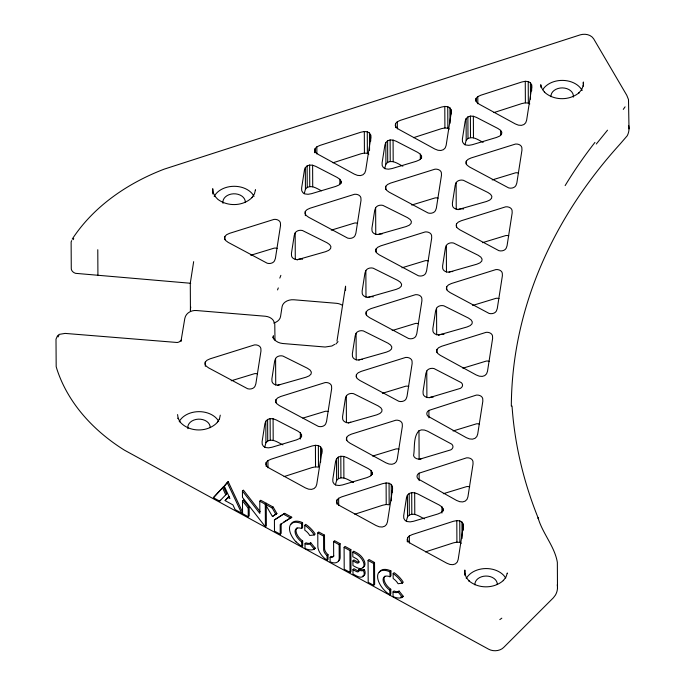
<?xml version="1.0" encoding="UTF-8"?>
<svg xmlns="http://www.w3.org/2000/svg" width="685" height="685" viewBox="0 0 685 685"><rect width="100%" height="100%" fill="white"/><g stroke="black" fill="none" stroke-linecap="round" stroke-linejoin="round"><path stroke-width="1.03" d="M193.658 261.644L190.293 283.213L190.43 309.072A10.669 7.895 -0.3 0 0 190.567 311.538M190.43 309.072L190.747 307.017M205.277 362.014L204.969 364.018L206.117 366.047L208.625 367.896L247.67 388.755A5.626 4.161 -0.3 0 0 254.931 386.408L255.847 383.874L260.968 351.003L260.857 348.382A5.626 4.161 -0.3 0 0 254.503 344.906L210.038 358.837L207.024 360.233L205.277 362.014L205.303 366.269M224.843 236.505L224.526 238.508L225.682 240.529L228.182 242.379L267.227 263.237A5.626 4.161 -0.3 0 0 274.488 260.891L275.413 258.356L280.533 225.485L280.413 222.865A5.626 4.161 -0.3 0 0 274.06 219.388L229.595 233.32L226.589 234.715L224.843 236.505L224.86 239.69M264.675 447.391L265.926 442.767L265.814 421.215L267.612 419.46L270.121 418.621L273.084 418.783L276.226 419.939L297.692 431.028L300.338 432.869L301.563 434.872L301.571 436.919M304.2 193.821L305.442 189.197L305.33 167.654L307.128 165.89L309.637 165.059L312.608 165.222L315.742 166.369L337.208 177.458L339.854 179.299L341.079 181.302L341.087 183.357M266.191 462.418L265.883 464.421L267.03 466.451L269.539 468.3L305.45 487.925L308.584 489.158L311.538 489.381L314.038 488.568L315.845 486.812L316.761 484.278L321.882 451.406L321.77 448.786L320.554 446.774L318.362 445.584L315.417 445.31L311.992 445.995L270.952 459.241L267.938 460.637L266.191 462.418L266.217 466.528M275.978 399.663L275.661 401.667L276.817 403.696L279.317 405.546L318.362 426.395A5.626 4.161 -0.3 0 0 325.623 424.058L326.539 421.523L331.668 388.643L331.549 386.023A5.626 4.161 -0.3 0 0 325.195 382.555L280.73 396.487L277.725 397.882L275.978 399.663L275.986 402.857M305.313 211.391L305.005 213.395L306.161 215.424L308.661 217.273L347.706 238.123A5.626 4.161 -0.3 0 0 354.967 235.786L355.883 233.251L361.012 200.371L360.892 197.751A5.626 4.161 -0.3 0 0 354.539 194.283L310.074 208.214L307.06 209.601L305.313 211.391L305.339 215.647M314.783 150.64L315.1 148.636L316.847 146.847L319.852 145.451L360.892 132.205L364.317 131.52L367.271 131.794L369.463 132.993L370.671 134.996L370.791 137.617L365.67 170.488L364.745 173.022L362.947 174.778L360.447 175.591L357.484 175.369L354.359 174.144L318.439 154.51L315.939 152.661L314.783 150.64L314.792 152.686M301.563 434.872L301.254 436.842L299.439 438.597L296.305 439.95L271.971 447.245L268.554 447.853L265.609 447.528L263.425 446.303L262.218 444.291L262.098 441.697L264.898 423.724L265.814 421.215M341.079 181.302L340.77 183.28L338.964 185.027L335.821 186.388L311.487 193.684L308.07 194.292L305.133 193.958L302.95 192.733L301.734 190.73L301.614 188.135L304.414 170.163L305.33 167.654M336.994 341.07L345.557 286.159L345.574 290.294M335.376 485.031L336.618 480.416L336.506 458.864L338.304 457.109L340.813 456.27L343.784 456.433L346.918 457.58L368.384 468.677L371.03 470.509L372.255 472.513L372.263 474.568M384.67 168.707L385.92 164.092L385.809 142.54L387.607 140.785L390.116 139.945L393.079 140.108L396.221 141.256L417.687 152.353L420.325 154.185L421.558 156.189L421.566 158.244M336.892 500.067L336.575 502.071L337.731 504.1L340.231 505.95L376.151 525.575L379.276 526.808L382.239 527.022L384.739 526.217L386.537 524.462L387.453 521.927L392.582 489.056L392.462 486.427L391.246 484.423L389.063 483.225L386.109 482.959L382.684 483.644L341.644 496.89L338.638 498.286L336.892 500.067L336.909 504.169M346.67 437.313L346.353 439.316L347.509 441.337L350.009 443.186L385.929 462.82L389.054 464.045L392.017 464.267L394.517 463.462L396.315 461.699L397.24 459.164L402.36 426.293L402.241 423.673A5.626 4.161 -0.3 0 0 395.887 420.205L351.422 434.136L348.417 435.523L346.67 437.313L346.687 440.506M356.448 374.549L356.14 376.553L357.287 378.582L359.796 380.432L398.833 401.29A5.626 4.161 -0.3 0 0 406.094 398.944L407.018 396.409L412.139 363.538L412.027 360.918A5.626 4.161 -0.3 0 0 405.674 357.442L361.209 371.373L358.195 372.768L356.448 374.549L356.465 377.743M366.227 311.795L365.918 313.798L367.074 315.828L369.575 317.677L408.62 338.527A5.626 4.161 -0.3 0 0 415.881 336.189L416.797 333.655L421.926 300.775L421.806 298.155A5.626 4.161 -0.3 0 0 415.452 294.687L370.987 308.618L367.973 310.005L366.227 311.795L366.244 314.989M376.014 249.04L375.697 251.044L376.853 253.065L379.353 254.914L418.398 275.772A5.626 4.161 -0.3 0 0 425.659 273.426L426.584 270.892L431.704 238.02L431.584 235.4A5.626 4.161 -0.3 0 0 425.231 231.924L380.766 245.855L377.76 247.251L376.014 249.04L376.031 252.226M385.792 186.277L385.484 188.281L386.631 190.31L389.14 192.16L428.176 213.018A5.626 4.161 -0.3 0 0 435.437 210.672L436.362 208.137L441.483 175.266L441.363 172.646A5.626 4.161 -0.3 0 0 435.009 169.169L390.553 183.1L387.539 184.496L385.792 186.277L385.809 189.471M395.57 123.523L395.262 125.526L396.409 127.547L398.918 129.405L434.829 149.03L437.963 150.255L440.917 150.477L443.418 149.673L445.224 147.917L446.14 145.383L451.261 112.503L451.15 109.883L449.934 107.879L447.742 106.68L444.796 106.415L441.371 107.1L400.331 120.346L397.317 121.733L395.57 123.523L395.596 127.624M372.255 472.513L371.946 474.491L370.14 476.238L366.997 477.599L342.663 484.894L339.246 485.502L336.309 485.177L334.126 483.944L332.91 481.94L332.79 479.346L335.59 461.373L336.506 458.864M421.558 156.189L421.249 158.166L419.434 159.922L416.292 161.275L391.966 168.57L388.549 169.178L385.604 168.852L383.42 167.619L382.213 165.616L382.084 163.021L384.893 145.049L385.809 142.54M406.265 521.413L407.515 516.79L407.395 495.246L409.202 493.483L411.702 492.643L414.673 492.815L417.816 493.962L439.282 505.05L441.919 506.891L443.152 508.895L443.161 510.95M464.952 144.869L466.194 140.245L466.083 118.693L467.881 116.938L470.389 116.099L473.361 116.262L476.495 117.418L497.961 128.506L500.607 130.347L501.831 132.351L501.523 134.32L499.716 136.075L496.574 137.428L472.239 144.723L468.831 145.331L465.886 145.006L463.702 143.781L462.486 141.769L462.366 139.175L465.166 121.202L466.083 118.693M407.267 539.72L407.584 537.716L409.33 535.927L412.336 534.54L453.376 521.294L456.801 520.609L459.755 520.874L461.947 522.073L463.154 524.076L463.274 526.697L458.154 559.577L457.229 562.111L455.431 563.866L452.931 564.671L449.968 564.449L446.843 563.224L410.923 543.599L408.423 541.741L407.267 539.72L407.284 541.775M436.927 349.444L436.61 351.448L437.766 353.469L440.267 355.318L476.186 374.952L479.312 376.176L482.274 376.399L484.774 375.594L486.573 373.83L487.497 371.296L492.618 338.424L492.498 335.804A5.626 4.161 -0.3 0 0 486.144 332.328L441.679 346.259L438.674 347.655L436.927 349.444L436.944 352.629M446.706 286.681L446.397 288.685L447.545 290.714L450.054 292.563L489.09 313.422A5.626 4.161 -0.3 0 0 496.351 311.076L497.276 308.541L502.396 275.67L502.276 273.05A5.626 4.161 -0.3 0 0 495.923 269.573L451.466 283.504L448.452 284.9L446.706 286.681L446.723 289.875M456.484 223.926L456.176 225.93L457.323 227.959L459.832 229.809L498.877 250.659A5.626 4.161 -0.3 0 0 506.138 248.321L507.054 245.787L512.174 212.907L512.063 210.286A5.626 4.161 -0.3 0 0 505.71 206.819L461.245 220.75L458.231 222.137L456.484 223.926L456.501 227.12M466.271 161.163L465.954 163.176L467.11 165.196L469.61 167.046L508.655 187.904A5.626 4.161 -0.3 0 0 515.916 185.558L516.832 183.023L521.961 150.152L521.842 147.532A5.626 4.161 -0.3 0 0 515.488 144.055L471.023 157.987L468.018 159.382L466.271 161.163L466.288 164.357M476.049 98.409L475.733 100.412L476.888 102.442L479.397 104.291L515.308 123.916L518.434 125.149L521.396 125.364L523.897 124.559L525.695 122.803L526.619 120.269L531.74 87.397L531.62 84.769L530.413 82.765L528.221 81.566L525.267 81.301L521.842 81.986L480.801 95.232L477.796 96.628L476.049 98.409L476.066 101.491M443.152 508.895L442.844 510.873L441.029 512.62L437.886 513.981L413.552 521.276L410.144 521.876L407.198 521.55L405.015 520.326L403.799 518.314L403.679 515.728L406.479 497.747L407.395 495.246M220.262 415.161L219.414 419.237L219.534 418.706L217.282 422.508L217.607 422.148C208.017 432.672 188.966 432.603 179.753 421.635M255.359 190.319L255.488 189.771L254.452 193.846L252.029 197.588L252.345 197.246C243.466 206.373 227.754 206.887 217.761 199.284L214.542 195.807M507.234 573.525L507.362 572.985L506.001 577.01L503.278 580.64L503.578 580.306C494.228 588.852 478.515 589.006 468.9 580.803L469.208 581.128L466.322 577.575L464.781 573.593L464.918 574.133L464.832 570.014L464.858 575.246M73.286 239.639L73.697 238.457M295.158 232.943L294.242 235.452L291.433 253.424L291.562 256.019A5.788 4.281 -0.3 0 0 297.898 259.581L325.64 251.678L328.783 250.325L330.598 248.569L330.906 246.591L329.673 244.588L327.036 242.755L302.427 230.511A5.788 4.281 -0.3 0 0 295.158 232.943L295.295 259.546M275.593 358.46L274.676 360.969L271.876 378.942L271.996 381.536A5.788 4.281 -0.3 0 0 278.333 385.098L306.084 377.195L309.226 375.834L311.033 374.087L311.341 372.109L310.117 370.106L307.471 368.273L282.871 356.029A5.788 4.281 -0.3 0 0 275.593 358.46L275.73 385.064M375.628 207.829L374.712 210.338L371.912 228.31L372.032 230.905A5.788 4.281 -0.3 0 0 378.377 234.467L406.119 226.564L409.262 225.211L411.068 223.456L411.377 221.486L410.152 219.483L407.515 217.642L382.906 205.397A5.788 4.281 -0.3 0 0 375.628 207.829L375.765 234.433M365.85 270.592L364.934 273.101L362.134 291.074L362.254 293.668A5.788 4.281 -0.3 0 0 368.59 297.23L396.341 289.327L399.475 287.965L401.29 286.219L401.598 284.241L400.374 282.237L397.728 280.396L373.119 268.16A5.788 4.281 -0.3 0 0 365.85 270.592L365.987 297.196M358.812 359.985L386.554 352.081L389.696 350.729L391.512 348.973L391.82 346.995L390.587 344.992L387.95 343.159L363.341 330.915A5.788 4.281 -0.3 0 0 356.072 333.347L355.155 335.856L352.347 353.828L352.475 356.423A5.788 4.281 -0.3 0 0 358.812 359.985A5.788 4.281 -0.3 0 1 362.536 359.462M346.285 396.11L345.368 398.61L342.568 416.591L342.688 419.177A5.788 4.281 -0.3 0 0 349.033 422.739L376.776 414.845L379.918 413.483L381.733 411.728L382.033 409.758L380.809 407.755L378.171 405.914L353.563 393.669A5.788 4.281 -0.3 0 0 346.285 396.11L346.43 422.714M456.107 182.724L455.191 185.233L452.391 203.205L452.511 205.8A5.788 4.281 -0.3 0 0 458.847 209.362L486.598 201.458L489.732 200.097L491.547 198.35L491.856 196.372L490.631 194.369L487.985 192.528L463.377 180.292A5.788 4.281 -0.3 0 0 456.107 182.724L456.244 209.327M446.329 245.478L445.413 247.987L442.604 265.96L442.733 268.554A5.788 4.281 -0.3 0 0 449.069 272.116L476.811 264.213L479.954 262.86L481.769 261.105L482.077 259.127L480.844 257.123L478.207 255.291L453.598 243.047A5.788 4.281 -0.3 0 0 446.329 245.478L446.466 272.082M436.542 308.241L435.626 310.742L432.826 328.723L432.946 331.309A5.788 4.281 -0.3 0 0 439.29 334.871L467.033 326.976L470.175 325.615L471.982 323.859L472.29 321.89L471.066 319.886L468.429 318.046L443.82 305.801A5.788 4.281 -0.3 0 0 436.542 308.241L436.679 334.837M429.504 397.634L460.388 388.369A5.317 3.93 -0.3 0 0 461.288 382.641L434.033 368.564A5.788 4.281 -0.3 0 0 426.764 370.996L425.847 373.505L423.047 391.477L423.167 394.072A5.788 4.281 -0.3 0 0 429.504 397.634A5.788 4.281 -0.3 0 1 433.228 397.112M279.822 278.093L280.859 275.353M277.536 289.918L278.298 287.897M71.702 240.606L71.129 242.019L71.266 267.878A7.312 5.403 -0.3 0 0 75.53 273.332L189.103 283.136A5.334 3.947 -0.3 0 1 190.713 283.462M58.122 336.909L58.867 335.367M72.225 239.116C93.751 206.168 127.795 183.118 164.117 169.169L580.255 34.849C584.921 33.462 590.744 34.464 593.604 38.72L626.766 95.266L628.496 99.556L629.001 128.866M623.281 109.377L625.088 106.834M596.301 144.021L607.518 130.176M227.917 497.447L229.929 498.543L224.278 486.093L228.173 481.598L242.584 512.183L241.625 513.133L235.126 509.589L232.917 504.896L225.134 500.641L228.867 496.488L225.134 500.641M228.173 481.598L224.278 486.093M335.83 344.101L338.048 341.618M213.386 497.704L223.49 486.812L226.692 493.834L219.671 501.137L213.386 497.704L223.49 486.812M226.692 493.834L225.733 494.784L222.539 487.763M219.671 501.137L220.63 500.187M242.439 491.068L259.838 513.416L259.778 501.206L260.728 500.255L266.242 503.269L266.362 525.874L265.412 526.825L242.473 497.378L242.439 491.068L243.398 490.117L260.146 511.644M242.49 500.94L243.449 499.981L249.16 507.157L249.203 515.805L248.253 516.755L242.558 513.647L242.49 500.94L248.21 508.116L248.253 516.755M248.21 508.116L249.16 507.157M265.412 526.825L265.292 504.22L266.242 503.269L273.161 507.063L276.894 513.519L272.45 516.499L265.292 504.22L259.778 501.206M265.292 504.22L272.21 508.013L273.161 507.063M272.45 516.499L276.894 513.519M274.428 519.924L284.686 513.348L291.776 517.226L280.182 524.59L280.233 534.231L274.488 531.098L274.428 519.924L284.686 513.348M280.233 534.231L281.184 533.281L281.133 523.64M301.648 528.512L302.607 527.553L302.582 522.629L301.623 523.58L301.648 528.512A10.181 5.489 45 0 0 295.055 531.611A10.181 5.489 45 0 0 301.708 541.955L301.734 546.613L295.92 541.732M304.791 525.309L305.741 524.359A18.178 9.795 45 0 1 315.177 534.017L314.227 534.968L309.697 535.473A8.066 4.35 45 0 0 304.816 530.241L304.791 525.309A18.178 9.795 45 0 1 314.227 534.968M301.708 541.955L302.667 541.004A10.181 5.489 45 0 1 297.119 527.801M301.734 546.613L302.684 545.662L302.667 541.004M305.005 543.736L305.955 542.785A8.914 4.804 45 0 0 310.784 542.811L315.254 548.188L314.295 549.147A17.228 9.282 45 0 1 308.558 549.653L307.702 549.447A17.228 9.282 45 0 1 305.031 548.488L305.005 543.736A8.914 4.804 45 0 0 309.825 543.77L310.784 542.811M317.772 532.913L318.722 531.962L324.502 535.122L324.57 548.659A6.644 3.579 45 0 0 328.021 554.704L328.046 559.32L327.096 560.27L324.168 557.984A13.169 7.098 45 0 1 317.84 546.45L317.772 532.913L323.551 536.072L323.62 549.61A6.644 3.579 45 0 0 327.07 555.663L327.096 560.27M323.551 536.072L324.502 535.122M340.094 543.727L339.143 544.678L339.212 558.129A13.135 7.073 45 0 1 333.021 562.787L330.119 561.897L330.101 557.333A6.593 3.553 45 0 0 333.663 555.098L333.595 541.647L334.545 540.696L340.094 543.727L340.162 557.179A13.135 7.073 45 0 1 338.493 561.058M327.07 555.663L328.021 554.704M330.101 557.333L331.052 556.383A6.593 3.553 45 0 0 333.989 555.912M344.093 547.383L345.052 546.433L350.866 549.61L350.977 571.427L350.026 572.377L344.212 569.201L344.093 547.383L349.915 550.56L350.026 572.377M349.915 550.56L350.866 549.61M359.385 561.905A3.031 1.635 45 0 1 357.279 561.777L353.871 559.91L352.921 560.869L356.328 562.727A3.031 1.635 45 0 0 358.752 562.017A3.031 1.635 45 0 0 356.303 558.643L352.818 556.734L352.792 552.136L353.743 551.185L357.459 553.215A9.941 5.36 45 0 1 364.446 561.298A9.941 5.36 45 0 1 362.725 567.42M352.963 569.646L356.371 571.504A3.005 1.618 45 0 0 358.58 569.903L359.531 568.952A8.631 4.649 45 0 0 364.36 569.526L363.41 570.485A9.496 5.12 45 0 1 356.62 575.982L352.989 573.996L352.963 569.646L353.922 568.687L357.33 570.554A3.005 1.618 45 0 0 359.334 570.742M368.076 560.45L369.035 559.499L374.532 562.505L374.644 584.356L373.693 585.307L368.196 582.301L368.076 560.45L373.573 563.455L373.693 585.307M373.573 563.455L374.532 562.505M389.842 594.811A17.253 9.299 45 0 1 377.589 576.513A17.253 9.299 45 0 1 389.979 571.864L390.929 570.913L390.955 575.828L390.005 576.779A10.207 5.497 45 0 0 383.078 579.656A10.207 5.497 45 0 0 389.816 590.187L389.842 594.811L390.801 593.861L390.775 589.228A10.207 5.497 45 0 1 384.953 576.128M393.156 573.602L394.115 572.651A18.075 9.744 45 0 1 403.259 582.19L402.309 583.149L398.071 583.731A9.042 4.872 45 0 0 393.181 578.517L393.156 573.602A18.075 9.744 45 0 1 402.309 583.149M389.816 590.187L390.775 589.228M393.036 591.9L393.995 590.941A8.948 4.821 45 0 0 399.081 591.069L403.337 596.361L402.386 597.311A17.459 9.41 45 0 1 396.598 597.757L395.733 597.543A17.459 9.41 45 0 1 393.062 596.567L393.036 591.9A8.948 4.821 45 0 0 398.131 592.02L399.081 591.069M305.442 189.197L307.24 187.442C312.172 184.959 317.172 188.709 321.453 190.807M385.92 164.092L387.719 162.328C393.019 159.716 398.259 164.057 402.866 166.181M466.194 140.245L468.001 138.49C473.301 135.87 478.541 140.211 483.148 142.334M265.926 442.767L267.724 441.012C273.024 438.391 278.264 442.733 282.871 444.856M336.618 480.416L338.416 478.652C343.716 476.041 348.965 480.382 353.563 482.505M418.98 430.728C413.038 436.953 414.999 447.673 413.586 455.559A5.788 4.281 -0.3 0 0 419.922 459.121L450.807 449.865A5.317 3.93 -0.3 0 0 451.706 444.137L427.594 431.207L424.452 430.052L421.489 429.889L418.98 430.728L419.126 459.455M407.515 516.79L409.313 515.034C414.613 512.423 419.854 516.764 424.46 518.887M499.802 619.625L501.822 618.161M283.796 522.03L291.776 517.226M334.674 344.367L331.917 345.985L325.144 347.021L282.648 343.502C278.607 343.074 274.317 340.993 272.947 336.909L273.52 338.262L273.383 335.796L273.401 338.895M428.887 410.409L476.366 395.091A5.626 4.161 -0.3 0 1 482.719 398.559L482.839 401.179L477.71 434.059L476.794 436.593L474.996 438.349L472.487 439.153L469.533 438.931L466.408 437.706L427.988 416.232A5.626 4.161 -0.3 0 1 428.887 410.409L428.93 417.859M419.109 473.172L466.588 457.845A5.626 4.161 -0.3 0 1 472.941 461.322L473.052 463.942L467.932 496.813L467.007 499.348L465.209 501.103L462.709 501.917L459.755 501.694L456.621 500.461L418.201 478.986A5.626 4.161 -0.3 0 1 419.109 473.172L419.151 480.622M419.965 459.181L421.635 458.616M332.978 162.799L361.004 153.757L364.429 153.072L367.383 153.337L368.847 154.134M413.457 137.694L441.483 128.643L444.907 127.958L447.862 128.232L449.317 129.028M493.928 112.58L521.953 103.529L525.386 102.844L528.332 103.118L529.796 103.914M250.77 255.265L274.214 248.124A5.626 4.161 -0.3 0 1 277.168 248.39M331.24 230.16L354.684 223.01A5.626 4.161 -0.3 0 1 357.638 223.284M411.719 205.046L435.163 197.897A5.626 4.161 -0.3 0 1 438.117 198.17M492.198 179.932L515.642 172.791A5.626 4.161 -0.3 0 1 518.588 173.057M401.941 267.801L425.385 260.66A5.626 4.161 -0.3 0 1 428.33 260.925M482.411 242.695L505.855 235.546A5.626 4.161 -0.3 0 1 508.809 235.82M231.205 380.783L254.649 373.642A5.626 4.161 -0.3 0 1 257.603 373.907M392.154 330.564L415.598 323.414A5.626 4.161 -0.3 0 1 418.552 323.688M472.633 305.45L496.077 298.3A5.626 4.161 -0.3 0 1 499.031 298.574M302.898 418.107L325.349 411.283A5.626 4.161 -0.3 0 1 328.295 411.557M382.376 393.318L405.82 386.177A5.626 4.161 -0.3 0 1 408.774 386.443M462.854 368.205L486.299 361.063A5.626 4.161 -0.3 0 1 489.244 361.329M284.078 476.589L312.103 467.547L315.528 466.862L318.482 467.127L318.362 445.584M372.597 456.082L396.041 448.932A5.626 4.161 -0.3 0 1 398.995 449.197M453.068 430.968L476.512 423.818A5.626 4.161 -0.3 0 1 479.466 424.092M354.77 514.238L382.795 505.188L386.22 504.511L389.174 504.776L389.063 483.225M443.289 493.722L466.733 486.581A5.626 4.161 -0.3 0 1 469.687 486.847M425.462 551.887L453.487 542.837L456.912 542.152L459.866 542.426L461.33 543.222M283.736 514.307L290.825 518.177M333.595 541.647L339.143 544.678M352.792 552.136L356.508 554.165A9.941 5.36 45 0 1 364.035 565.031A9.941 5.36 45 0 1 356.354 567.411L352.946 565.545L352.921 560.869M309.825 543.77L314.295 549.147M398.131 592.02L402.386 597.311M542.511 89.401L544.678 92.381L544.361 92.047C553.634 100.712 569.355 100.832 579.03 92.758L578.739 93.074L581.685 89.547L583.303 85.574L583.175 86.113L583.355 81.986L583.363 84.084M272.21 508.013L275.935 514.469M180.086 421.994L178.057 418.133L178.186 418.663L177.578 414.571M274.197 322.173C272.955 318.474 269.068 316.624 265.412 316.247L196.586 310.536C191.338 309.98 185.738 313.062 184.796 318.516L180.986 341.276L181.499 340.017L179.025 342.012L177.295 342.5L65.126 333.407L59.355 334.349L57.506 335.804L55.999 339.152L56.179 366.672L57.009 369.446A207.932 153.791 -0.3 0 0 124.413 450.148L488.653 649.209A10.669 7.895 -0.3 0 0 503.586 647.539L553.352 597.817L555.432 595.094A26.621 19.685 -0.3 0 0 557.256 584.767M214.885 196.184L213.026 192.271L213.155 192.81L212.727 188.7L212.761 193.941M227.223 482.548L241.625 513.133M542.023 88.733L540.739 84.7L540.885 87.337M274.771 323.517L274.985 340.471M512.038 406.017C514.632 444.839 523.939 483.096 538.607 519.11L538.05 517.8C542.469 533.409 554.722 546.424 557.35 562.376L557.487 588.227M531.62 84.769L531.654 90.925M530.413 82.765L530.498 99.179M528.221 81.566L528.332 103.118M525.267 81.301L525.386 102.844M500.607 130.347L500.632 135.476M477.796 96.628L477.83 103.803M473.361 116.262L473.472 137.813M470.389 116.099L470.501 137.651M467.881 116.938L468.001 138.49M463.154 524.076L463.188 530.233M461.947 522.073L462.032 538.487M459.755 520.874L459.866 542.426M456.801 520.609L456.912 542.152M451.15 109.883L451.167 113.993M449.934 107.879L450.019 123.266M447.742 106.68L447.862 128.232M444.796 106.415L444.907 127.958M441.919 506.891L441.953 513.048M426.764 370.996L426.901 397.6M420.325 154.185L420.359 159.314M414.673 492.815L414.785 514.358M411.702 492.643L411.813 514.195M409.202 493.483L409.313 515.034M409.33 535.927L409.365 543.111M407.584 537.716L407.601 541.818M397.317 121.733L397.36 128.917M393.079 140.108L393.19 161.66M392.462 486.427L392.496 492.592M390.116 139.945L390.227 161.489M391.246 484.423L391.332 500.846M389.979 571.864L390.005 576.779M387.607 140.785L387.719 162.328M386.109 482.959L386.22 504.511M370.671 134.996L370.705 141.153M369.463 132.993L369.549 150.435M371.03 470.509L371.056 475.638M367.271 131.794L367.383 153.337M364.317 131.52L364.429 153.072M356.072 333.347L356.209 359.95M343.784 456.433L343.896 477.976M339.854 179.299L339.88 184.428M340.813 456.27L340.925 477.813M338.638 498.286L338.673 505.462M338.304 457.109L338.416 478.652M321.77 448.786L321.796 453.915M320.554 446.774L320.631 462.169M316.847 146.847L316.881 154.031M315.1 148.636L315.117 152.738M315.417 445.31L315.528 466.862M312.608 165.222L312.72 186.765M309.637 165.059L309.748 186.603M307.128 165.89L307.24 187.442M300.338 432.869L300.364 439.025M273.084 418.783L273.195 440.335M270.121 418.621L270.233 440.172M267.938 460.637L267.981 467.821M267.612 419.46L267.724 441.012M97.784 249.717L97.921 275.575M511.318 406.128A638.994 472.624 -0.3 0 1 619.985 144.15L627.229 135.767A26.621 19.685 -0.3 0 0 628.633 125.415M359.531 568.952A3.005 1.618 45 0 1 359.719 569.697M364.36 569.526A9.496 5.12 45 0 1 362.348 576.231M315.254 548.188A17.228 9.282 45 0 1 314.047 548.676M291.116 524.034A17.228 9.282 45 0 1 302.582 522.629M403.337 596.361A17.459 9.41 45 0 1 402.746 596.618M401.444 596.969A17.459 9.41 45 0 1 400.725 597.055M379.284 572.275A17.253 9.299 45 0 1 390.929 570.913M187.904 428.673A11.208 8.288 -0.3 0 1 198.316 419.16A11.208 8.288 -0.3 0 1 210.192 427.637M342.312 305.304A10.669 7.895 -0.3 0 0 336.309 303.292L293.899 299.773A10.669 7.895 -0.3 0 0 282.074 306.734L280.55 316.547A10.669 7.895 -0.3 0 1 273.666 323.055M297.102 259.915A5.788 4.281 -0.3 0 1 302.582 259.238M277.545 385.432A5.788 4.281 -0.3 0 1 280.045 384.593M348.237 423.082A5.788 4.281 -0.3 0 1 350.746 422.243M367.802 297.564A5.788 4.281 -0.3 0 1 373.274 296.888M378.343 234.433A5.788 4.281 -0.3 0 1 382.093 233.953M458.06 209.696A5.788 4.281 -0.3 0 1 463.531 209.019M449.043 272.073A5.788 4.281 -0.3 0 1 452.785 271.594M438.494 335.213A5.788 4.281 -0.3 0 1 443.966 334.537M223.027 203.317A11.208 8.288 -0.3 0 1 233.439 193.804A11.208 8.288 -0.3 0 1 245.307 202.28M214.199 196.441A21.346 15.789 -0.3 0 1 234.15 186.294A21.346 15.789 -0.3 0 1 254.049 196.407M550.988 96.705A11.208 8.288 -0.3 0 1 562.488 87.903A11.208 8.288 -0.3 0 1 573.311 97.107M542.717 89.744A21.346 15.789 -0.3 0 1 562.839 80.402A21.346 15.789 -0.3 0 1 582.139 90.548M466.254 578.577A21.346 15.789 -0.3 0 1 485.759 568.559A21.346 15.789 -0.3 0 1 505.684 578.02M474.91 584.862A11.208 8.288 -0.3 0 1 485.922 576.051A11.208 8.288 -0.3 0 1 497.301 584.545M179.23 421.506A21.346 15.789 -0.3 0 1 198.89 411.651A21.346 15.789 -0.3 0 1 218.669 421.284M565.134 185.601A641.134 474.2 -0.3 0 1 594.948 142.394M295.988 541.852A17.228 9.282 45 0 1 289.815 526.123A17.228 9.282 45 0 1 301.7 523.7M363.41 570.485A8.631 4.649 45 0 1 358.58 569.903"/></g></svg>
